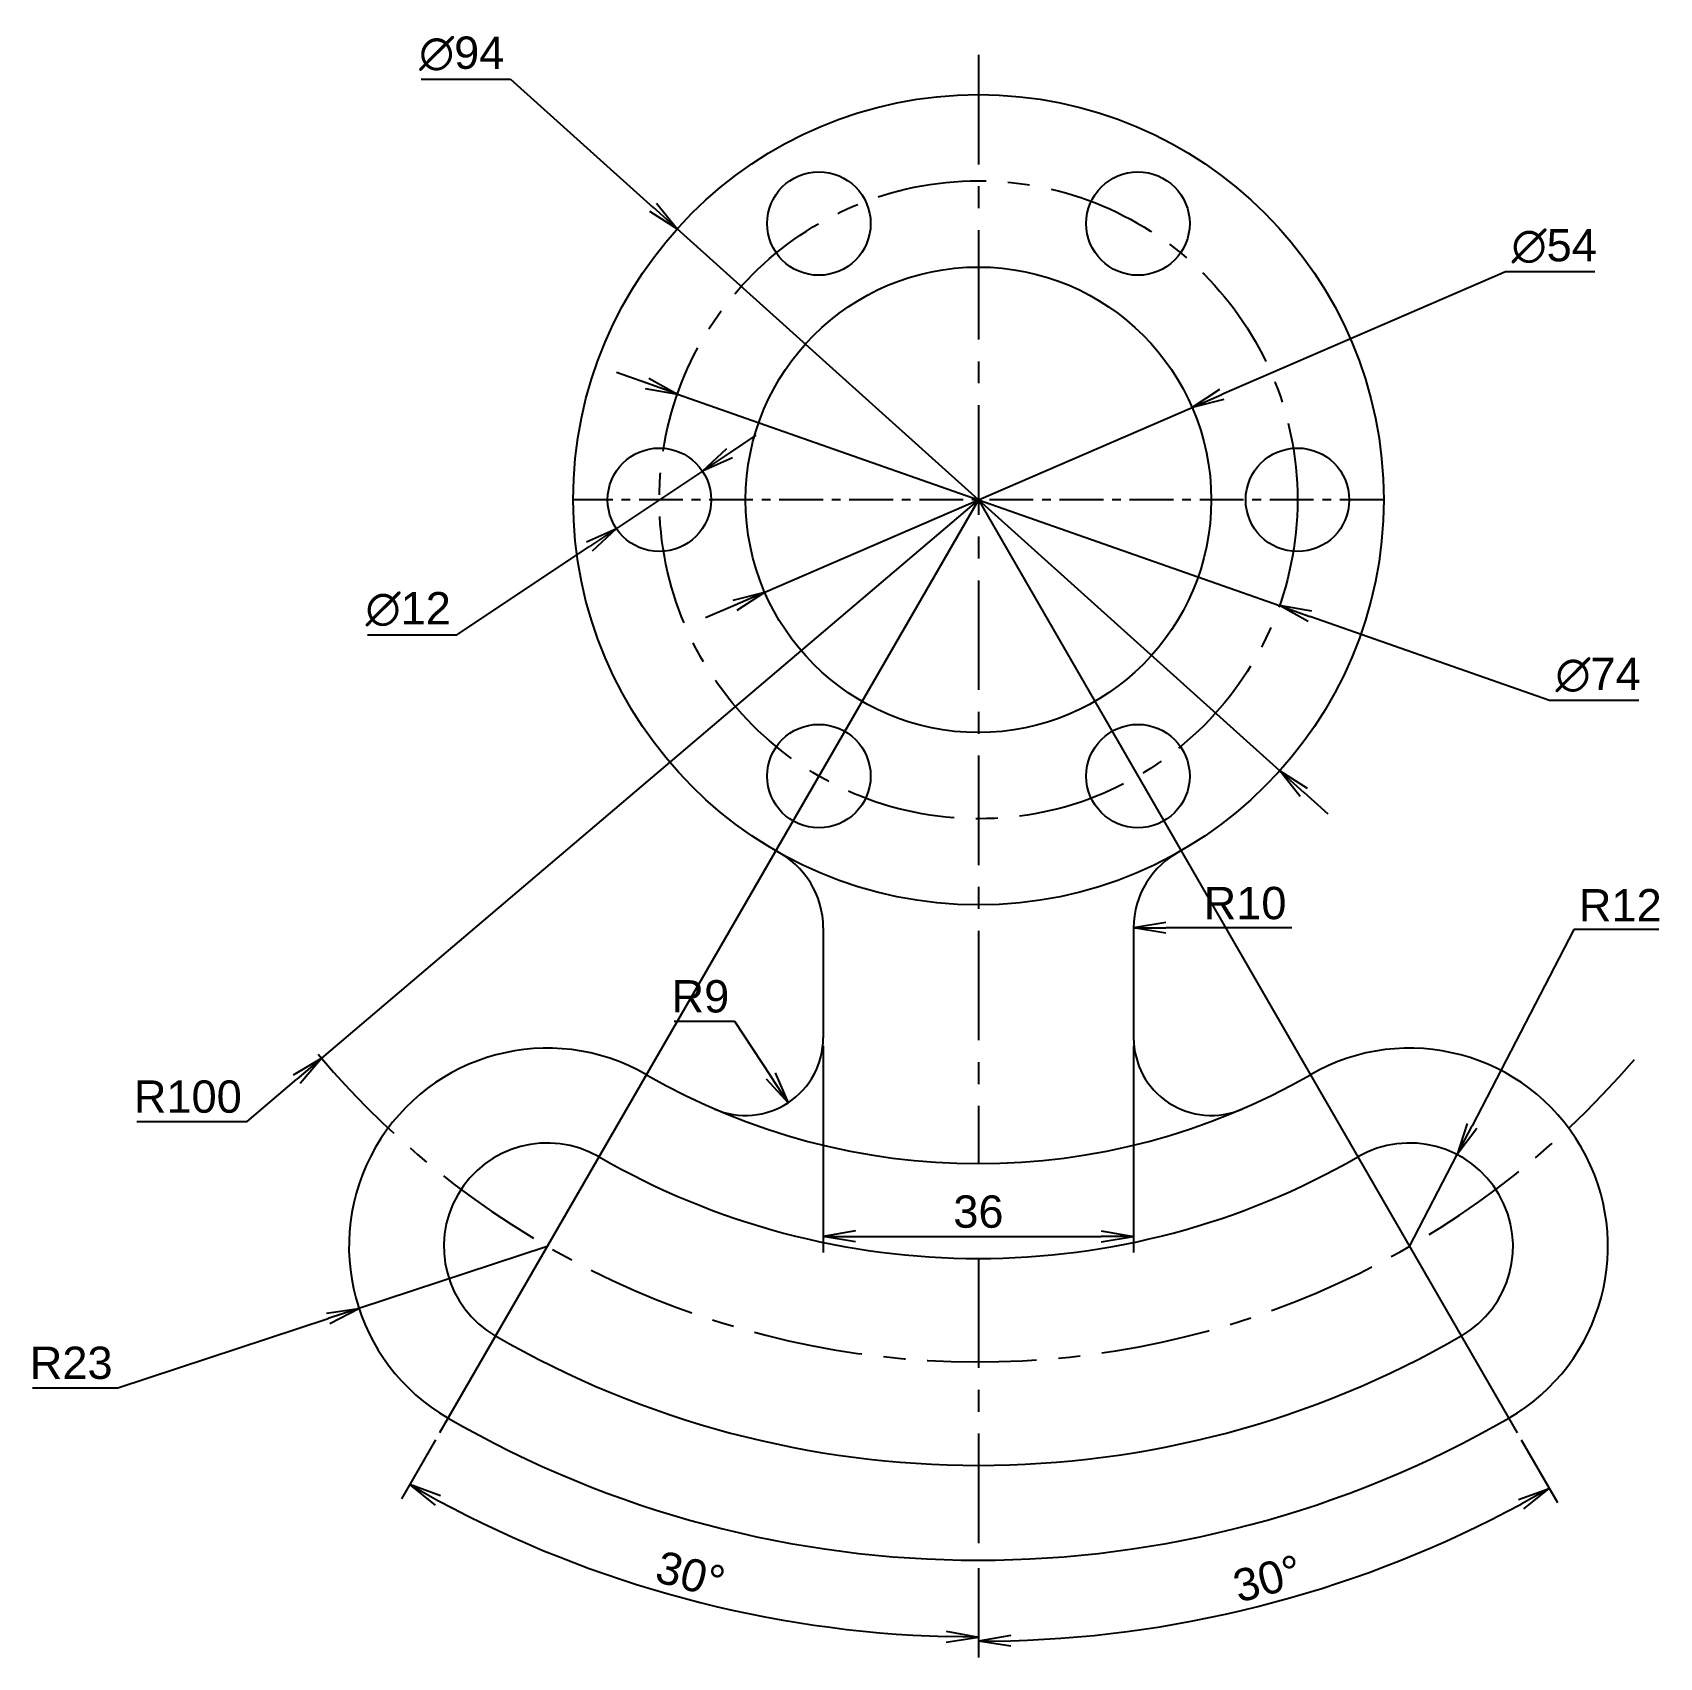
# Model space of a CAD drawing. Header units: millimetres. Extents: x 2141 to 2330, y 2217 to 2406.
import ezdxf

# ---------------------------------------------------------------- set-up
doc = ezdxf.new("R2010")
doc.units = ezdxf.units.MM
doc.header["$LTSCALE"] = 0.4
doc.linetypes.add('CENTER', pattern=[50.8, 31.75, -6.35, 6.35, -6.35])
doc.styles.get("Standard").update_dxf_attribs({"font": 'arial.ttf'})
doc.dimstyles.new('ISO-25', dxfattribs={"dimscale": 1.5, "dimtxt": 2.5, "dimasz": 2.5, "dimexe": 1.25, "dimexo": 0.625, "dimtad": 1, "dimtoh": 1, "dimdec": 0, "dimtxsty": 'Standard', "dimblk": 'OPEN', "dimcen": 2.5, "dimadec": 0, "dimazin": 0, "dimtfac": 1, "dimtdec": 0, "dimtmove": 0, "dimatfit": 3, "dimfxl": 1, "dimarcsym": 0})

# ---------------------------------------------------------------- blocks, each defined once
blk = doc.blocks.new('*U2')
blk.add_circle((0, 0), 6)
blk = doc.blocks.new('*U3')
at = {"color": 0, "linetype": 'ByBlock', "lineweight": -2, "transparency": 16777216}
for p, rotation in [((2232.5, 2383.78), 120), ((2269.5, 2383.78), 59.99999999999999), ((2214, 2351.74), 180), ((2232.5, 2319.69), 239.9999999999999), ((2269.5, 2319.69), 299.9999999999999)]:
    blk.add_blockref('*U2', p, dxfattribs=dict(at, rotation=rotation))
blk.add_blockref('*U2', (2288, 2351.74), dxfattribs=at)
blk = doc.blocks.new('_Open')
at = {"color": 0, "linetype": 'ByBlock', "lineweight": -2}
for p, q in [((-1, 0.167), (0, 0)), ((-1, -0.167), (0, 0)), ((0, 0), (-1, 0))]:
    blk.add_line(p, q, dxfattribs=at)
blk = doc.blocks.new('*D5')
at = {"color": 0, "lineweight": -2, "ltscale": 0.4, "transparency": 16777216}
for p, q in [((2312.13, 2378.19), (2279.22, 2363.95)), ((2322.5, 2378.19), (2312.13, 2378.19)), ((2226.23, 2341.01), (2275.78, 2362.46)), ((2222.78, 2339.52), (2219.34, 2338.03))]:
    blk.add_line(p, q, dxfattribs=at)
at = {"layer": 'Defpoints', "color": 0, "ltscale": 0.4, "transparency": 16777216}
for p in [(2275.78, 2362.46), (2226.23, 2341.01)]:
    blk.add_point(p, dxfattribs=at)
at = {"color": 0, "lineweight": -2, "ltscale": 0.4, "transparency": 16777216, "xscale": 3.75, "yscale": 3.75, "zscale": 3.75}
for p, rotation in [((2275.78, 2362.46), 203.4073142061956), ((2226.23, 2341.01), 23.40731420619557)]:
    blk.add_blockref('_Open', p, dxfattribs=dict(at, rotation=rotation))
at = {"color": 0, "ltscale": 0.4, "transparency": 16777216, "insert": (2317.78, 2381.15), "char_height": 3.75, "attachment_point": 5}
blk.add_mtext('∅54', dxfattribs=at)
blk = doc.blocks.new('*D6')
at = {"color": 0, "lineweight": -2, "ltscale": 0.4, "transparency": 16777216}
for p, q in [((2212.56, 2365.25), (2209.02, 2366.5)), ((2216.1, 2364.01), (2285.91, 2339.46)), ((2317.22, 2328.45), (2289.45, 2338.22)), ((2327.59, 2328.45), (2317.22, 2328.45))]:
    blk.add_line(p, q, dxfattribs=at)
at = {"layer": 'Defpoints', "color": 0, "ltscale": 0.4, "transparency": 16777216}
for p in [(2216.1, 2364.01), (2285.91, 2339.46)]:
    blk.add_point(p, dxfattribs=at)
at = {"color": 0, "lineweight": -2, "ltscale": 0.4, "transparency": 16777216, "xscale": 3.75, "yscale": 3.75, "zscale": 3.75}
for p, rotation in [((2216.1, 2364.01), 340.6267035950954), ((2285.91, 2339.46), 160.6267035950954)]:
    blk.add_blockref('_Open', p, dxfattribs=dict(at, rotation=rotation))
at = {"color": 0, "ltscale": 0.4, "transparency": 16777216, "insert": (2322.87, 2331.41), "char_height": 3.75, "attachment_point": 5}
blk.add_mtext('∅74', dxfattribs=at)
blk = doc.blocks.new('*D7')
at = {"color": 0, "lineweight": -2, "ltscale": 0.4, "transparency": 16777216}
for p, q in [((2186.36, 2400.52), (2196.73, 2400.52)), ((2196.73, 2400.52), (2213.26, 2385.66)), ((2285.96, 2320.31), (2216.05, 2383.16)), ((2288.75, 2317.81), (2291.53, 2315.3))]:
    blk.add_line(p, q, dxfattribs=at)
at = {"layer": 'Defpoints', "color": 0, "ltscale": 0.4, "transparency": 16777216}
for p in [(2216.05, 2383.16), (2285.96, 2320.31)]:
    blk.add_point(p, dxfattribs=at)
at = {"color": 0, "lineweight": -2, "ltscale": 0.4, "transparency": 16777216, "xscale": 3.75, "yscale": 3.75, "zscale": 3.75}
for p, rotation in [((2216.05, 2383.16), 318.0461773382874), ((2285.96, 2320.31), 138.0461773382874)]:
    blk.add_blockref('_Open', p, dxfattribs=dict(at, rotation=rotation))
at = {"color": 0, "ltscale": 0.4, "transparency": 16777216, "insert": (2191.08, 2403.48), "char_height": 3.75, "attachment_point": 5}
blk.add_mtext('∅94', dxfattribs=at)
blk = doc.blocks.new('*D8')
at = {"color": 0, "lineweight": -2, "ltscale": 0.4, "transparency": 16777216}
for p, q in [((2222.12, 2357.14), (2225.24, 2359.22)), ((2219, 2355.06), (2209.01, 2348.41)), ((2190.51, 2336.08), (2205.89, 2346.33)), ((2180.16, 2336.08), (2190.51, 2336.08))]:
    blk.add_line(p, q, dxfattribs=at)
at = {"layer": 'Defpoints', "color": 0, "ltscale": 0.4, "transparency": 16777216}
for p in [(2219, 2355.06), (2209.01, 2348.41)]:
    blk.add_point(p, dxfattribs=at)
at = {"color": 0, "lineweight": -2, "ltscale": 0.4, "transparency": 16777216, "xscale": 3.75, "yscale": 3.75, "zscale": 3.75}
for p, rotation in [((2219, 2355.06), 213.6733690708736), ((2209.01, 2348.41), 33.6733690708736)]:
    blk.add_blockref('_Open', p, dxfattribs=dict(at, rotation=rotation))
at = {"color": 0, "ltscale": 0.4, "transparency": 16777216, "insert": (2184.87, 2339.04), "char_height": 3.75, "attachment_point": 5}
blk.add_mtext('∅12', dxfattribs=at)
blk = doc.blocks.new('*D10')
at = {"color": 0, "lineweight": -2, "ltscale": 0.4, "transparency": 16777216}
for p, q in [((2215.73, 2291.27), (2222.72, 2291.27)), ((2222.72, 2291.27), (2226.89, 2284.94))]:
    blk.add_line(p, q, dxfattribs=at)
at = {"layer": 'Defpoints', "color": 0, "ltscale": 0.4, "transparency": 16777216}
for p in [(2224, 2289.33), (2228.95, 2281.8)]:
    blk.add_point(p, dxfattribs=at)
at = {"color": 0, "lineweight": -2, "ltscale": 0.4, "transparency": 16777216, "xscale": 3.75, "yscale": 3.75, "zscale": 3.75, "rotation": 303.3027801887068}
blk.add_blockref('_Open', (2228.95, 2281.8), dxfattribs=at)
at = {"color": 0, "ltscale": 0.4, "transparency": 16777216, "insert": (2218.76, 2294.12), "char_height": 3.75, "attachment_point": 5}
blk.add_mtext('R9', dxfattribs=at)
blk = doc.blocks.new('*D11')
at = {"color": 0, "lineweight": -2, "ltscale": 0.4, "transparency": 16777216}
blk.add_line((2287.33, 2302.09), (2272.75, 2302.09), dxfattribs=at)
at = {"layer": 'Defpoints', "color": 0, "ltscale": 0.4, "transparency": 16777216}
for p in [(2269, 2302.09), (2279, 2302.09)]:
    blk.add_point(p, dxfattribs=at)
at = {"color": 0, "lineweight": -2, "ltscale": 0.4, "transparency": 16777216, "xscale": 3.75, "yscale": 3.75, "zscale": 3.75, "rotation": 180}
blk.add_blockref('_Open', (2269, 2302.09), dxfattribs=at)
at = {"color": 0, "ltscale": 0.4, "transparency": 16777216, "insert": (2281.92, 2304.94), "char_height": 3.75, "attachment_point": 5}
blk.add_mtext('R10', dxfattribs=at)
blk = doc.blocks.new('*D12')
at = {"color": 0, "lineweight": -2, "ltscale": 0.4, "transparency": 16777216}
for p, q in [((2233, 2288.39), (2233, 2264.42)), ((2269, 2288.39), (2269, 2264.42)), ((2236.75, 2266.3), (2265.25, 2266.3))]:
    blk.add_line(p, q, dxfattribs=at)
at = {"layer": 'Defpoints', "color": 0, "ltscale": 0.4, "transparency": 16777216}
for p in [(2233, 2289.33), (2269, 2289.33), (2269, 2266.3)]:
    blk.add_point(p, dxfattribs=at)
at = {"color": 0, "lineweight": -2, "ltscale": 0.4, "transparency": 16777216, "xscale": 3.75, "yscale": 3.75, "zscale": 3.75, "rotation": 180}
blk.add_blockref('_Open', (2233, 2266.3), dxfattribs=at)
at = {"color": 0, "lineweight": -2, "ltscale": 0.4, "transparency": 16777216, "xscale": 3.75, "yscale": 3.75, "zscale": 3.75}
blk.add_blockref('_Open', (2269, 2266.3), dxfattribs=at)
at = {"color": 0, "ltscale": 0.4, "transparency": 16777216, "insert": (2251, 2269.15), "char_height": 3.75, "attachment_point": 5}
blk.add_mtext('36', dxfattribs=at)
blk = doc.blocks.new('*D13')
at = {"color": 0, "lineweight": -2, "ltscale": 0.4, "transparency": 16777216}
for p, q in [((2251, 2351.74), (2174.81, 2286.97)), ((2166.18, 2279.63), (2171.95, 2284.54)), ((2153.38, 2279.63), (2166.18, 2279.63))]:
    blk.add_line(p, q, dxfattribs=at)
at = {"layer": 'Defpoints', "color": 0, "ltscale": 0.4, "transparency": 16777216}
for p in [(2251, 2351.74), (2174.81, 2286.97)]:
    blk.add_point(p, dxfattribs=at)
at = {"color": 0, "lineweight": -2, "ltscale": 0.4, "transparency": 16777216, "xscale": 3.75, "yscale": 3.75, "zscale": 3.75, "rotation": 40.36395653369529}
blk.add_blockref('_Open', (2174.81, 2286.97), dxfattribs=at)
at = {"color": 0, "ltscale": 0.4, "transparency": 16777216, "insert": (2159.31, 2282.49), "char_height": 3.75, "attachment_point": 5}
blk.add_mtext('R100', dxfattribs=at)
blk = doc.blocks.new('*D14')
at = {"color": 0, "lineweight": -2, "ltscale": 0.4, "transparency": 16777216}
for p, q in [((2320.04, 2301.89), (2308.25, 2279.12)), ((2329.9, 2301.89), (2320.04, 2301.89)), ((2301, 2265.13), (2306.52, 2275.79))]:
    blk.add_line(p, q, dxfattribs=at)
at = {"layer": 'Defpoints', "color": 0, "ltscale": 0.4, "transparency": 16777216}
for p in [(2306.52, 2275.79), (2301, 2265.13)]:
    blk.add_point(p, dxfattribs=at)
at = {"color": 0, "lineweight": -2, "ltscale": 0.4, "transparency": 16777216, "xscale": 3.75, "yscale": 3.75, "zscale": 3.75, "rotation": 242.6134754135428}
blk.add_blockref('_Open', (2306.52, 2275.79), dxfattribs=at)
at = {"color": 0, "ltscale": 0.4, "transparency": 16777216, "insert": (2325.44, 2304.71), "char_height": 3.75, "attachment_point": 5}
blk.add_mtext('R12', dxfattribs=at)
blk = doc.blocks.new('*D15')
at = {"color": 0, "lineweight": -2, "ltscale": 0.4, "transparency": 16777216}
for p, q in [((2201, 2265.13), (2179.15, 2257.95)), ((2151.2, 2248.75), (2175.59, 2256.78)), ((2141.3, 2248.75), (2151.2, 2248.75))]:
    blk.add_line(p, q, dxfattribs=at)
at = {"layer": 'Defpoints', "color": 0, "ltscale": 0.4, "transparency": 16777216}
for p in [(2201, 2265.13), (2179.15, 2257.95)]:
    blk.add_point(p, dxfattribs=at)
at = {"color": 0, "lineweight": -2, "ltscale": 0.4, "transparency": 16777216, "xscale": 3.75, "yscale": 3.75, "zscale": 3.75, "rotation": 18.20399385857039}
blk.add_blockref('_Open', (2179.15, 2257.95), dxfattribs=at)
at = {"color": 0, "ltscale": 0.4, "transparency": 16777216, "insert": (2145.78, 2251.61), "char_height": 3.75, "attachment_point": 5}
blk.add_mtext('R23', dxfattribs=at)
blk = doc.blocks.new('*D16')
at = {"color": 0, "lineweight": -2, "ltscale": 0.4, "transparency": 16777216}
for p, q in [((2188.05, 2242.69), (2184.11, 2235.87)), ((2251, 2227.8), (2251, 2217.95))]:
    blk.add_line(p, q, dxfattribs=at)
blk.add_arc((2251, 2351.74), 131.91, 241.6289, 268.3711, dxfattribs=at)
at = {"layer": 'Defpoints', "color": 0, "ltscale": 0.4, "transparency": 16777216}
for p in [(2251, 2351.74), (2251, 2263.74), (2188.51, 2243.5), (2251, 2228.74), (2205.89, 2227.78)]:
    blk.add_point(p, dxfattribs=at)
at = {"color": 0, "lineweight": -2, "ltscale": 0.4, "transparency": 16777216, "xscale": 3.75, "yscale": 3.75, "zscale": 3.75}
for p, rotation in [((2185.05, 2237.5), 150.814433558224), ((2251, 2219.82), 359.1855664417768)]:
    blk.add_blockref('_Open', p, dxfattribs=dict(at, rotation=rotation))
at = {"color": 0, "ltscale": 0.4, "transparency": 16777216, "insert": (2217.6, 2227.07), "char_height": 3.75, "attachment_point": 5, "rotation": 345}
blk.add_mtext('30°', dxfattribs=at)
blk = doc.blocks.new('*D17')
at = {"color": 0, "lineweight": -2, "ltscale": 0.4, "transparency": 16777216}
for p, q in [((2313.96, 2242.69), (2318.14, 2235.45)), ((2251, 2227.8), (2251, 2217.46))]:
    blk.add_line(p, q, dxfattribs=at)
blk.add_arc((2251, 2351.74), 132.4, 271.6228, 298.3772, dxfattribs=at)
at = {"layer": 'Defpoints', "color": 0, "ltscale": 0.4, "transparency": 16777216}
for p in [(2251, 2351.74), (2251, 2263.74), (2313.49, 2243.5), (2251, 2228.74), (2274, 2221.34)]:
    blk.add_point(p, dxfattribs=at)
at = {"color": 0, "lineweight": -2, "ltscale": 0.4, "transparency": 16777216, "xscale": 3.75, "yscale": 3.75, "zscale": 3.75}
for p, rotation in [((2317.21, 2237.07), 29.18860170329105), ((2251, 2219.33), 180.8113982967094)]:
    blk.add_blockref('_Open', p, dxfattribs=dict(at, rotation=rotation))
at = {"color": 0, "ltscale": 0.4, "transparency": 16777216, "insert": (2284.53, 2226.6), "char_height": 3.75, "attachment_point": 5, "rotation": 15}
blk.add_mtext('30°', dxfattribs=at)

msp = doc.modelspace()

# ---------------------------------------------------------------- linework, layer by layer
at = {"linetype": 'CENTER'}
for p, q in [((2251, 2403.35), (2251, 2274.74)), ((2251, 2263.74), (2251, 2228.74))]:
    msp.add_line(p, q, dxfattribs=at)
for p, q in [((2251, 2351.74), (2188.51, 2243.5)), ((2251, 2351.74), (2313.49, 2243.5)), ((2233, 2302.09), (2233, 2289.33)), ((2269, 2302.09), (2269, 2289.33))]:
    msp.add_line(p, q)
at = {"linetype": 'CENTER', "ltscale": 0.4}
msp.add_line((2298, 2351.74), (2204, 2351.74), dxfattribs=at)
for radius in [47, 27]:
    msp.add_circle((2251, 2351.74), radius)
at = {"linetype": 'CENTER'}
msp.add_circle((2251, 2351.74), 37, dxfattribs=at)
for centre, radius, start, end in [((2223, 2302.09), 10, 0, 63.3002), ((2279, 2302.09), 10, 116.6998, 180), ((2224, 2289.33), 9, 246.6056, 0), ((2278, 2289.33), 9, 180, 293.3944), ((2201, 2265.13), 23, 60, 240), ((2301, 2265.13), 23, 300, 120), ((2301, 2265.13), 23, 300, 120), ((2301, 2265.13), 23, 300, 120), ((2251, 2351.74), 77, 240, 300), ((2201, 2265.13), 12, 60, 240), ((2251, 2351.74), 88, 240, 300), ((2301, 2265.13), 12, 300, 120), ((2301, 2265.13), 12, 300, 120), ((2301, 2265.13), 12, 300, 120), ((2251, 2351.74), 112, 240, 300), ((2251, 2351.74), 123, 240, 300)]:
    msp.add_arc(centre, radius, start, end)
msp.add_arc((2251, 2351.74), 100, 220.0239, 319.5288, dxfattribs=at)

# ---------------------------------------------------------------- block references
msp.add_blockref('*U3', (0, 0))

# ---------------------------------------------------------------- dimensions: what is measured, and where the dimension line sits
at = {"ltscale": 0.4}
for p1, p2, picture, middle in [((2285.96, 2320.31), (2216.05, 2383.16), '*D7', (2191.08, 2400.52)), ((2226.23, 2341.01), (2275.78, 2362.46), '*D5', (2317.78, 2378.19)), ((2216.1, 2364.01), (2285.91, 2339.46), '*D6', (2322.87, 2328.45)), ((2219, 2355.06), (2209.01, 2348.41), '*D8', (2184.87, 2336.08))]:
    dim = msp.add_diameter_dim_2p(p1=p1, p2=p2, dimstyle='ISO-25', dxfattribs=at)
    dim.commit()
    dim.dimension.update_dxf_attribs({"geometry": picture, "text_midpoint": middle, "dimtype": 163})
dim = msp.add_radius_dim(center=(2251, 2351.74), mpoint=(2174.81, 2286.97), dimstyle='ISO-25', dxfattribs=at)
dim.commit()
dim.dimension.update_dxf_attribs({"geometry": '*D13', "text_midpoint": (2159.31, 2282.49)})
for base, line2, picture, middle in [((2205.89, 2227.78), ((2251, 2351.74), (2188.51, 2243.5)), '*D16', (2217.6, 2227.07)), ((2274, 2221.34), ((2251, 2351.74), (2313.49, 2243.5)), '*D17', (2284.53, 2226.6))]:
    dim = msp.add_angular_dim_2l(base=base, line1=((2251, 2263.74), (2251, 2228.74)), line2=line2, dimstyle='ISO-25', dxfattribs=at)
    dim.commit()
    dim.dimension.update_dxf_attribs({"geometry": picture, "text_midpoint": middle})
for center, mpoint, picture, middle in [((2279, 2302.09), (2269, 2302.09), '*D11', (2281.92, 2302.09)), ((2301, 2265.13), (2306.52, 2275.79), '*D14', (2325.44, 2301.89)), ((2224, 2289.33), (2228.95, 2281.8), '*D10', (2218.76, 2291.27)), ((2201, 2265.13), (2179.15, 2257.95), '*D15', (2145.78, 2248.75))]:
    dim = msp.add_radius_dim(center=center, mpoint=mpoint, dimstyle='ISO-25', dxfattribs=at)
    dim.commit()
    dim.dimension.update_dxf_attribs({"geometry": picture, "text_midpoint": middle, "dimtype": 164})
dim = msp.add_linear_dim(base=(2269, 2266.3), p1=(2233, 2289.33), p2=(2269, 2289.33), dimstyle='ISO-25', dxfattribs=at)
dim.commit()
dim.dimension.update_dxf_attribs({"geometry": '*D12', "text_midpoint": (2251, 2266.3), "dimtype": 160})

doc.saveas('drawing.dxf')
